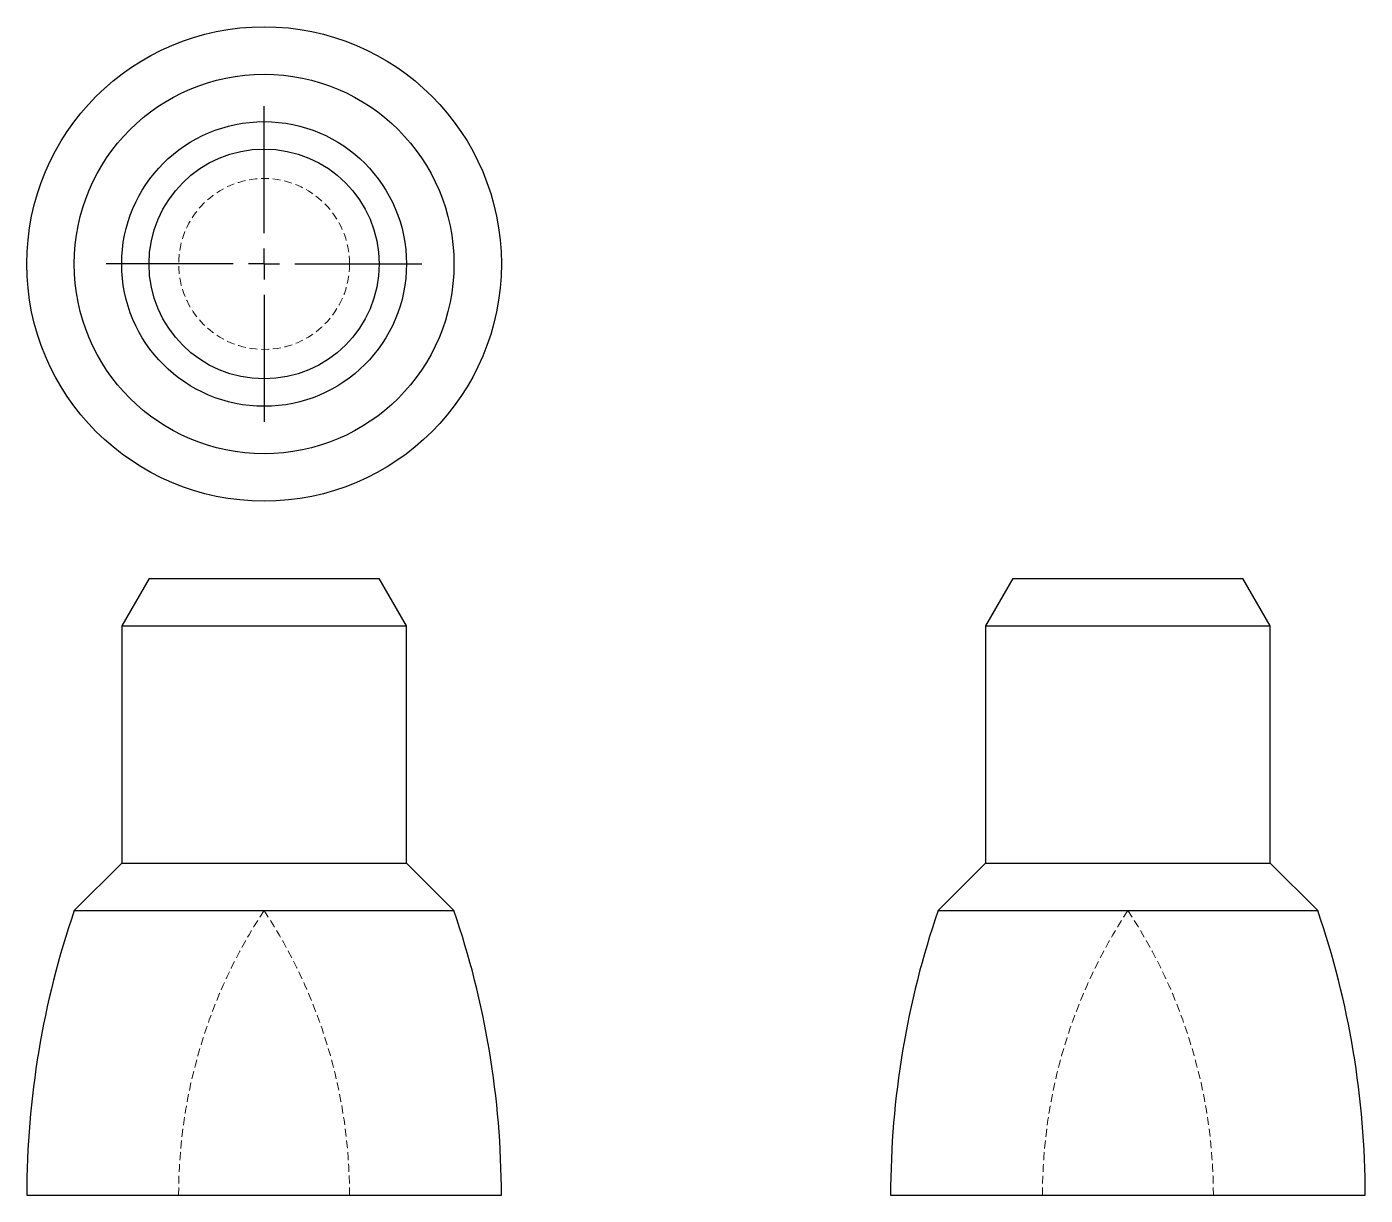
# Model space of a CAD drawing. Header units: millimetres. Extents: x 45 to 261, y 7 to 196.
import ezdxf

# ---------------------------------------------------------------- set-up
doc = ezdxf.new("R2010")
doc.units = ezdxf.units.MM
doc.linetypes.add('HIDDEN', pattern=[1.905, 1.27, -0.635])
doc.layers.add('10', color=7, linetype='Continuous')

# ---------------------------------------------------------------- blocks, each defined once
blk = doc.blocks.new('SW_CENTERMARKSYMBOL_0')
at = {"layer": '10', "color": 0}
for p, q in [((0, 5), (0, 25.58)), ((0, 0), (0, 2.5)), ((-5, 0), (-25.58, 0)), ((0, 0), (-2.5, 0)), ((0, 0), (0, -2.5)), ((0, 0), (2.5, 0)), ((5, 0), (25.58, 0)), ((0, -5), (0, -25.58))]:
    blk.add_line(p, q, dxfattribs=at)

msp = doc.modelspace()

# ---------------------------------------------------------------- linework, layer by layer
at = {"color": 7, "linetype": 'Continuous', "lineweight": 25}
for p, q in [((64.36, 107), (59.92, 99.31)), ((64.36, 107), (83, 107)), ((83, 107), (101.64, 107)), ((106.08, 99.31), (101.64, 107)), ((204.36, 107), (199.92, 99.31)), ((204.36, 107), (241.64, 107)), ((246.08, 99.31), (241.64, 107)), ((59.92, 99.31), (59.92, 60.85)), ((59.92, 99.31), (83, 99.31)), ((83, 99.31), (106.08, 99.31)), ((106.08, 60.85), (106.08, 99.31)), ((199.92, 99.31), (199.92, 60.85)), ((199.92, 99.31), (246.08, 99.31)), ((246.08, 60.85), (246.08, 99.31)), ((59.92, 60.85), (52.23, 53.15)), ((59.92, 60.85), (83, 60.85)), ((83, 60.85), (106.08, 60.85)), ((113.77, 53.15), (106.08, 60.85)), ((199.92, 60.85), (192.23, 53.15)), ((199.92, 60.85), (246.08, 60.85)), ((253.77, 53.15), (246.08, 60.85)), ((52.23, 53.15), (83, 53.15)), ((83, 53.15), (113.77, 53.15)), ((192.23, 53.15), (253.77, 53.15)), ((44.54, 7), (83, 7)), ((83, 7), (121.46, 7)), ((184.54, 7), (261.46, 7))]:
    msp.add_line(p, q, dxfattribs=at)
for radius in [38.46, 30.77, 23.08, 18.64]:
    msp.add_circle((83, 158), radius, dxfattribs=at)
at = {"color": 7, "linetype": 'HIDDEN', "lineweight": 18}
msp.add_circle((83, 158), 13.85, dxfattribs=at)
at = {"color": 7, "linetype": 'Continuous', "lineweight": 25}
for centre, start, end in [((186.85, 7), 161.0754, 180), ((-20.85, 7), 0, 18.9246), ((326.85, 7), 161.0754, 180), ((119.15, 7), 0, 18.9246)]:
    msp.add_arc(centre, 142.31, start, end, dxfattribs=at)
at = {"color": 7, "linetype": 'HIDDEN', "lineweight": 18}
for centre, start, end in [((153, 7), 146.6015, 180), ((13, 7), 0, 33.3985), ((293, 7), 146.6015, 180), ((153, 7), 0, 33.3985)]:
    msp.add_arc(centre, 83.85, start, end, dxfattribs=at)

# ---------------------------------------------------------------- block references
at = {"layer": '10'}
msp.add_blockref('SW_CENTERMARKSYMBOL_0', (83, 158), dxfattribs=at)

doc.saveas('drawing.dxf')
